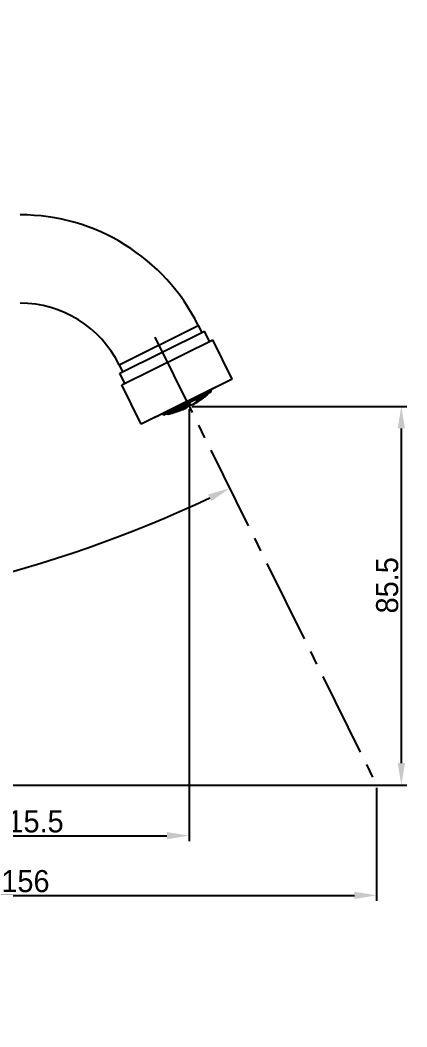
# Model space of a CAD drawing. Extents: x 9520 to 10292, y -16148 to -15602.
# Drawn here: x 9714.2 to 9801.7, y -16021.1 to -15793.2 of the extents above; entities that cross this region are included whole.
import ezdxf

# ---------------------------------------------------------------- set-up
doc = ezdxf.new("R2010")
doc.units = 0
doc.header["$MEASUREMENT"] = 0
doc.linetypes.add('CENTER2', pattern=[28.575, 19.05, -3.175, 3.175, -3.175])
doc.layers.get('0').update_dxf_attribs({"linetype": 'CONTINUOUS'})
doc.layers.get('DEFPOINTS').update_dxf_attribs({"linetype": 'CONTINUOUS'})
doc.layers.add('CENTER', color=1, linetype='CENTER2')
doc.layers.add('DIM', color=2, linetype='CONTINUOUS')
doc.styles.get("Standard").update_dxf_attribs({"font": 'Gulim.ttf'})
doc.dimstyles.new('ISO-25', dxfattribs={"dimtxt": 2.5, "dimasz": 2.5, "dimexe": 1.25, "dimexo": 0.625, "dimtad": 1, "dimdec": 1, "dimtxsty": 'Standard', "dimcen": 2.5, "dimadec": 0, "dimazin": 0, "dimtfac": 1, "dimtdec": 1, "dimtmove": 0, "dimatfit": 3, "dimfxl": 1, "dimarcsym": 0})

# ---------------------------------------------------------------- blocks, each defined once
blk = doc.blocks.new('*D21')
at = {"layer": 'DEFPOINTS', "color": 0, "transparency": 16777216}
for p in [(9636.85, -15966.34), (9794.83, -15966.34), (9794.83, -15991.3)]:
    blk.add_point(p, dxfattribs=at)
at = {"layer": 'DIM', "color": 3, "lineweight": -2, "transparency": 16777216}
for p, q in [((9636.85, -15966.96), (9636.85, -15992.55)), ((9794.83, -15966.96), (9794.83, -15992.55)), ((9641.85, -15991.3), (9789.83, -15991.3))]:
    blk.add_line(p, q, dxfattribs=at)
at = {"layer": 'DIM', "color": 3, "transparency": 16777216}
for points in [[(9641.85, -15990.47), (9641.85, -15992.14), (9636.85, -15991.3)], [(9789.83, -15990.47), (9789.83, -15992.14), (9794.83, -15991.3)]]:
    blk.add_solid(points, dxfattribs=at)
at = {"layer": 'DIM', "color": 3, "transparency": 16777216, "insert": (9715.37, -15988.11), "char_height": 5, "attachment_point": 5}
blk.add_mtext('156', dxfattribs=at)
blk = doc.blocks.new('*D22')
at = {"layer": 'DEFPOINTS', "color": 0, "transparency": 16777216}
for p in [(9752.4, -15880.64), (9800.46, -15880.64), (9663.85, -15966.35)]:
    blk.add_point(p, dxfattribs=at)
at = {"layer": 'DIM', "color": 3, "lineweight": -2, "transparency": 16777216}
for p, q in [((9753.03, -15880.64), (9801.71, -15880.64)), ((9800.46, -15961.35), (9800.46, -15885.64)), ((9664.47, -15966.35), (9801.71, -15966.35))]:
    blk.add_line(p, q, dxfattribs=at)
at = {"layer": 'DIM', "color": 3, "transparency": 16777216}
for points in [[(9799.63, -15885.64), (9801.3, -15885.64), (9800.46, -15880.64)], [(9799.63, -15961.35), (9801.3, -15961.35), (9800.46, -15966.35)]]:
    blk.add_solid(points, dxfattribs=at)
at = {"layer": 'DIM', "color": 3, "transparency": 16777216, "insert": (9797.28, -15921.13), "char_height": 5, "attachment_point": 5, "rotation": 90}
blk.add_mtext('85.5', dxfattribs=at)
blk = doc.blocks.new('*D23')
at = {"layer": 'DEFPOINTS', "color": 0, "transparency": 16777216}
for p in [(9636.85, -15793.22), (9744.65, -15864.97), (9679.76, -15925.05), (9794.83, -15966.34), (9636.85, -16021.06)]:
    blk.add_point(p, dxfattribs=at)
at = {"layer": 'DIM', "color": 3, "lineweight": -2, "transparency": 16777216}
blk.add_arc((9636.85, -15647.24), 281.11, 271.0191, 295.3208, dxfattribs=at)
at = {"layer": 'DIM', "color": 3, "transparency": 16777216}
for points in [[(9756.71, -15900.59), (9757.44, -15902.09), (9761.58, -15899.16)], [(9641.85, -15929.14), (9641.84, -15927.47), (9636.85, -15928.35)]]:
    blk.add_solid(points, dxfattribs=at)
at = {"layer": 'DIM', "color": 3, "transparency": 16777216, "insert": (9703.03, -15917.17), "char_height": 5, "attachment_point": 5, "rotation": 13.7753}
blk.add_mtext('26°', dxfattribs=at)
blk = doc.blocks.new('*D31')
at = {"layer": 'DEFPOINTS', "color": 0, "transparency": 16777216}
for p in [(9752.41, -15880.65), (9636.85, -15966.34), (9752.41, -15977.79)]:
    blk.add_point(p, dxfattribs=at)
at = {"layer": 'DIM', "color": 3, "lineweight": -2, "transparency": 16777216}
for p, q in [((9752.41, -15881.28), (9752.41, -15979.04)), ((9636.85, -15966.96), (9636.85, -15979.04)), ((9641.85, -15977.79), (9747.41, -15977.79))]:
    blk.add_line(p, q, dxfattribs=at)
at = {"layer": 'DIM', "color": 3, "transparency": 16777216}
for points in [[(9641.85, -15976.96), (9641.85, -15978.62), (9636.85, -15977.79)], [(9747.41, -15976.96), (9747.41, -15978.62), (9752.41, -15977.79)]]:
    blk.add_solid(points, dxfattribs=at)
at = {"layer": 'DIM', "color": 3, "transparency": 16777216, "insert": (9715.84, -15974.59), "char_height": 5, "attachment_point": 5}
blk.add_mtext('115.5', dxfattribs=at)

msp = doc.modelspace()

# ---------------------------------------------------------------- linework, layer by layer
at = {"color": 7, "linetype": 'Continuous'}
for p, q in [((9736.57, -15871.2), (9754.49, -15862.32)), ((9736.73, -15873.1), (9755.91, -15863.6)), ((9754.49, -15862.32), (9755.28, -15863.91)), ((9757.06, -15865.93), (9755.91, -15863.6)), ((9737.17, -15875.78), (9757.78, -15865.58)), ((9762.17, -15874.45), (9757.78, -15865.58)), ((9736.57, -15871.2), (9737.36, -15872.79)), ((9737.88, -15875.43), (9736.73, -15873.1)), ((9762.17, -15874.45), (9741.56, -15884.65)), ((9741.56, -15884.65), (9737.17, -15875.78)), ((9746.73, -15882.57), (9757.35, -15877.31)), ((9757.33, -15877.33), (9746.76, -15882.57)), ((9755.51, -15877.8), (9752.97, -15879.06)), ((9755.49, -15877.76), (9755.51, -15877.8)), ((9756.36, -15877.9), (9756.32, -15877.83)), ((9756.53, -15877.84), (9756.49, -15877.75)), ((9756.68, -15877.83), (9756.64, -15877.74)), ((9756.66, -15877.87), (9756.69, -15877.83)), ((9756.79, -15877.69), (9756.74, -15877.75)), ((9756.8, -15877.66), (9756.79, -15877.69)), ((9756.8, -15877.66), (9756.8, -15877.66)), ((9757.19, -15876.91), (9757.22, -15876.96)), ((9758.98, -15876.09), (9757.22, -15876.96)), ((9757.35, -15877.31), (9757.52, -15876.81)), ((9757.86, -15876.58), (9757.88, -15876.63)), ((9758.96, -15876.04), (9758.98, -15876.09)), ((9759.15, -15876.01), (9758.98, -15876.09)), ((9759.12, -15875.96), (9759.15, -15876.01)), ((9751.81, -15880.25), (9751.73, -15880.1)), ((9752.27, -15880.11), (9752.16, -15879.89)), ((9752.33, -15880.06), (9752.51, -15879.97)), ((9752.49, -15880.14), (9752.43, -15880.03)), ((9752.65, -15880.07), (9752.56, -15879.9)), ((9752.64, -15879.69), (9752.63, -15879.66)), ((9752.81, -15879.63), (9752.78, -15879.58)), ((9752.95, -15879.02), (9752.97, -15879.06)), ((9753.08, -15878.95), (9753.1, -15878.99)), ((9753.97, -15879.8), (9753.97, -15879.81)), ((9753.97, -15879.8), (9753.97, -15879.81)), ((9754.26, -15879.28), (9754.09, -15878.94)), ((9754.21, -15879.64), (9754.25, -15879.62)), ((9754.26, -15879.63), (9754.22, -15879.66)), ((9754.23, -15879.65), (9754.23, -15879.63)), ((9754.41, -15879.19), (9754.24, -15878.86)), ((9754.41, -15878.93), (9754.35, -15878.81)), ((9754.42, -15878.83), (9754.4, -15878.79)), ((9754.51, -15879.45), (9754.47, -15879.48)), ((9754.56, -15879.44), (9754.48, -15879.49)), ((9754.56, -15879.44), (9754.48, -15879.49)), ((9754.6, -15879.18), (9754.49, -15879.16)), ((9754.51, -15879.45), (9754.49, -15879.4)), ((9754.56, -15879.06), (9754.52, -15879.1)), ((9754.56, -15879.06), (9754.52, -15879.1)), ((9754.56, -15878.74), (9754.55, -15878.71)), ((9754.6, -15879.18), (9754.56, -15879.1)), ((9754.56, -15879.44), (9754.63, -15879.39)), ((9754.56, -15879.44), (9754.6, -15879.42)), ((9754.8, -15878.85), (9754.65, -15878.73)), ((9754.65, -15878.92), (9754.8, -15878.85)), ((9754.67, -15879.36), (9754.67, -15879.35)), ((9754.7, -15878.98), (9754.73, -15878.96)), ((9754.82, -15878.85), (9754.71, -15878.63)), ((9754.74, -15879.3), (9754.76, -15879.29)), ((9754.74, -15879.3), (9754.76, -15879.29)), ((9754.9, -15879.21), (9754.85, -15879.25)), ((9754.87, -15879.24), (9754.85, -15879.25)), ((9754.92, -15879.2), (9754.87, -15879.24)), ((9754.88, -15879.2), (9754.91, -15879.18)), ((9754.88, -15879.2), (9754.91, -15879.18)), ((9754.95, -15879.15), (9754.93, -15879.11)), ((9754.95, -15878.77), (9755.16, -15878.67)), ((9755.01, -15878.93), (9754.95, -15878.8)), ((9755.08, -15879.1), (9755.07, -15879.08)), ((9755.2, -15878.89), (9755.09, -15878.89)), ((9755.21, -15878.56), (9755.14, -15878.42)), ((9755.16, -15878.67), (9755.35, -15878.57)), ((9755.16, -15878.67), (9755.2, -15878.65)), ((9755.2, -15878.89), (9755.17, -15878.83)), ((9755.2, -15878.65), (9755.31, -15878.67)), ((9755.23, -15878.99), (9755.21, -15879)), ((9755.23, -15878.99), (9755.21, -15879)), ((9755.28, -15878.61), (9755.35, -15878.57)), ((9755.35, -15878.88), (9755.3, -15878.91)), ((9755.35, -15878.88), (9755.3, -15878.91)), ((9755.35, -15878.88), (9755.32, -15878.82)), ((9755.42, -15878.58), (9755.35, -15878.43)), ((9755.39, -15878.88), (9755.47, -15878.82)), ((9755.39, -15878.88), (9755.47, -15878.82)), ((9755.51, -15878.79), (9755.5, -15878.77)), ((9755.6, -15878.62), (9755.55, -15878.52)), ((9755.6, -15878.62), (9755.55, -15878.65)), ((9755.6, -15878.62), (9755.55, -15878.65)), ((9755.58, -15878.71), (9755.59, -15878.7)), ((9755.58, -15878.71), (9755.59, -15878.7)), ((9755.67, -15878.42), (9755.97, -15878.27)), ((9755.72, -15878.64), (9755.68, -15878.67)), ((9755.7, -15878.66), (9755.68, -15878.67)), ((9755.7, -15878.61), (9755.73, -15878.59)), ((9755.7, -15878.61), (9755.73, -15878.59)), ((9755.75, -15878.62), (9755.7, -15878.66)), ((9755.81, -15878.28), (9755.73, -15878.12)), ((9755.77, -15878.55), (9755.75, -15878.51)), ((9755.79, -15878.36), (9755.9, -15878.36)), ((9755.83, -15878.34), (9755.97, -15878.27)), ((9755.9, -15878.51), (9755.86, -15878.54)), ((9755.9, -15878.51), (9755.86, -15878.54)), ((9755.97, -15878.27), (9755.89, -15878.24)), ((9755.9, -15878.51), (9755.89, -15878.48)), ((9756.01, -15878.27), (9755.94, -15878.13)), ((9756.08, -15878.22), (9756.17, -15878.17)), ((9756.16, -15878.27), (9756.12, -15878.3)), ((9756.16, -15878.27), (9756.12, -15878.3)), ((9756.16, -15878.27), (9756.13, -15878.2)), ((9756.13, -15878.34), (9756.14, -15878.33)), ((9756.13, -15878.34), (9756.14, -15878.33)), ((9756.28, -15878.21), (9756.21, -15878.27)), ((9756.24, -15878.25), (9756.21, -15878.27)), ((9756.28, -15878.21), (9756.24, -15878.25)), ((9756.25, -15878.24), (9756.28, -15878.21)), ((9756.25, -15878.24), (9756.28, -15878.21)), ((9756.32, -15878.18), (9756.31, -15878.15)), ((9756.4, -15878.06), (9756.44, -15878.04)), ((9756.44, -15878.09), (9756.46, -15878.07)), ((9756.46, -15878.07), (9756.45, -15878.08)), ((9756.59, -15877.96), (9756.58, -15877.97)), ((9756.58, -15877.97), (9756.59, -15877.97)), ((9756.66, -15877.87), (9756.65, -15877.89)), ((9756.66, -15877.88), (9756.65, -15877.89)), ((9756.66, -15877.87), (9756.66, -15877.88)), ((9746.17, -15882.37), (9746.19, -15882.41)), ((9746.73, -15882.57), (9746.18, -15882.39)), ((9747.34, -15882.35), (9747.37, -15882.35)), ((9747.4, -15882.35), (9747.36, -15882.28)), ((9747.54, -15882.36), (9747.5, -15882.36)), ((9747.59, -15882.36), (9747.54, -15882.36)), ((9747.59, -15881.67), (9747.61, -15881.71)), ((9750.14, -15880.46), (9747.61, -15881.71)), ((9747.66, -15882.37), (9747.67, -15882.36)), ((9747.67, -15882.36), (9747.66, -15882.36)), ((9747.67, -15882.36), (9747.66, -15882.36)), ((9747.75, -15882.3), (9747.67, -15882.14)), ((9747.71, -15882.35), (9747.78, -15882.33)), ((9747.74, -15882.33), (9747.8, -15882.29)), ((9747.78, -15882.33), (9747.85, -15882.32)), ((9747.84, -15882.28), (9747.8, -15882.29)), ((9747.84, -15882.28), (9747.8, -15882.29)), ((9747.9, -15882.3), (9747.81, -15882.33)), ((9747.88, -15882.31), (9747.81, -15882.33)), ((9747.95, -15882.29), (9747.85, -15882.29)), ((9747.9, -15882.3), (9747.88, -15882.31)), ((9747.95, -15882.29), (9747.94, -15882.26)), ((9748.05, -15882.14), (9747.97, -15881.97)), ((9748.03, -15882.18), (9748.16, -15882.12)), ((9748.03, -15882.18), (9748.13, -15882.19)), ((9748.16, -15882.12), (9748.15, -15882.12)), ((9748.26, -15882.16), (9748.15, -15882.14)), ((9748.23, -15882.22), (9748.19, -15882.23)), ((9748.23, -15882.22), (9748.19, -15882.23)), ((9748.23, -15882.22), (9748.19, -15882.23)), ((9748.26, -15882.16), (9748.24, -15882.11)), ((9748.3, -15881.87), (9748.27, -15881.82)), ((9748.42, -15882.17), (9748.37, -15882.18)), ((9748.42, -15882.17), (9748.37, -15882.18)), ((9748.38, -15882.01), (9748.48, -15881.96)), ((9748.4, -15882.18), (9748.38, -15882.18)), ((9748.42, -15882.02), (9748.39, -15882.03)), ((9748.39, -15882.05), (9748.43, -15882.04)), ((9748.42, -15882.17), (9748.41, -15882.13)), ((9748.56, -15881.98), (9748.51, -15881.88)), ((9748.61, -15882.12), (9748.58, -15882.13)), ((9748.61, -15882.12), (9748.6, -15882.12)), ((9748.74, -15882.03), (9748.69, -15882.05)), ((9748.74, -15882.03), (9748.69, -15882.05)), ((9748.69, -15882.06), (9748.8, -15882.05)), ((9748.74, -15882.03), (9748.7, -15881.96)), ((9748.7, -15882.09), (9748.7, -15882.09)), ((9748.7, -15882.09), (9748.7, -15882.09)), ((9748.81, -15881.73), (9748.74, -15881.59)), ((9748.8, -15882.06), (9748.84, -15882.04)), ((9748.89, -15882.04), (9748.8, -15882.06)), ((9748.85, -15882.05), (9748.8, -15882.06)), ((9748.93, -15882.01), (9748.83, -15882.02)), ((9748.84, -15881.78), (9748.94, -15881.73)), ((9748.89, -15882.04), (9748.85, -15882.05)), ((9748.93, -15882.01), (9748.92, -15881.98)), ((9749.03, -15881.86), (9748.97, -15881.75)), ((9749.03, -15881.86), (9748.98, -15881.87)), ((9749.03, -15881.86), (9748.98, -15881.87)), ((9748.99, -15881.89), (9749.1, -15881.9)), ((9749.07, -15881.98), (9749.07, -15881.98)), ((9749.23, -15881.86), (9749.12, -15881.84)), ((9749.2, -15881.93), (9749.16, -15881.94)), ((9749.2, -15881.93), (9749.16, -15881.94)), ((9749.3, -15881.64), (9749.17, -15881.38)), ((9749.23, -15881.86), (9749.21, -15881.81)), ((9749.3, -15881.64), (9749.26, -15881.65)), ((9749.26, -15881.67), (9749.38, -15881.71)), ((9749.39, -15881.87), (9749.35, -15881.89)), ((9749.39, -15881.87), (9749.35, -15881.89)), ((9749.39, -15881.87), (9749.37, -15881.83)), ((9749.51, -15881.66), (9749.39, -15881.63)), ((9749.44, -15881.87), (9749.4, -15881.88)), ((9749.44, -15881.87), (9749.44, -15881.87)), ((9749.44, -15881.87), (9749.44, -15881.87)), ((9749.52, -15881.32), (9749.47, -15881.22)), ((9749.51, -15881.66), (9749.48, -15881.59)), ((9749.55, -15881.43), (9749.66, -15881.38)), ((9749.57, -15881.82), (9749.57, -15881.81)), ((9749.7, -15881.72), (9749.65, -15881.73)), ((9749.7, -15881.72), (9749.65, -15881.73)), ((9749.65, -15881.74), (9749.76, -15881.74)), ((9749.7, -15881.72), (9749.66, -15881.64)), ((9749.66, -15881.78), (9749.67, -15881.78)), ((9749.66, -15881.78), (9749.67, -15881.78)), ((9749.77, -15881.42), (9749.71, -15881.3)), ((9749.85, -15881.73), (9749.75, -15881.76)), ((9749.76, -15881.74), (9749.8, -15881.73)), ((9749.89, -15881.69), (9749.78, -15881.7)), ((9749.85, -15881.73), (9749.81, -15881.74)), ((9749.89, -15881.69), (9749.87, -15881.66)), ((9749.9, -15880.52), (9749.92, -15880.57)), ((9749.98, -15881.52), (9749.92, -15881.4)), ((9749.98, -15881.52), (9749.93, -15881.53)), ((9749.98, -15881.52), (9749.93, -15881.53)), ((9749.97, -15881.06), (9749.94, -15880.99)), ((9749.94, -15881.55), (9750.05, -15881.57)), ((9749.96, -15881.62), (9749.97, -15881.62)), ((9749.96, -15881.62), (9749.97, -15881.62)), ((9750.03, -15881.67), (9750.02, -15881.65)), ((9750.14, -15881.63), (9750.03, -15881.67)), ((9750.18, -15881.52), (9750.07, -15881.5)), ((9750.12, -15880.42), (9750.14, -15880.46)), ((9750.16, -15881.6), (9750.12, -15881.61)), ((9750.16, -15881.6), (9750.12, -15881.61)), ((9750.17, -15881.62), (9750.14, -15881.63)), ((9750.18, -15881.52), (9750.15, -15881.46)), ((9750.24, -15881.28), (9750.16, -15881.12)), ((9750.16, -15881.6), (9750.19, -15881.59)), ((9750.18, -15881.12), (9750.35, -15881.04)), ((9750.24, -15881.28), (9750.2, -15881.29)), ((9750.24, -15881.28), (9750.2, -15881.29)), ((9750.2, -15881.32), (9750.32, -15881.35)), ((9750.34, -15881.53), (9750.3, -15881.55)), ((9750.34, -15881.53), (9750.3, -15881.55)), ((9750.35, -15881.55), (9750.3, -15881.57)), ((9750.34, -15881.53), (9750.32, -15881.48)), ((9750.45, -15881.3), (9750.33, -15881.27)), ((9750.48, -15881), (9750.37, -15880.78)), ((9750.39, -15881.53), (9750.49, -15881.49)), ((9750.45, -15881.3), (9750.41, -15881.22)), ((9750.52, -15881.48), (9750.51, -15881.47)), ((9750.56, -15880.94), (9750.55, -15880.95)), ((9750.63, -15881.36), (9750.59, -15881.27)), ((9750.63, -15881.36), (9750.59, -15881.37)), ((9750.63, -15881.36), (9750.59, -15881.37)), ((9750.59, -15881.39), (9750.7, -15881.38)), ((9750.6, -15881.43), (9750.61, -15881.43)), ((9750.6, -15881.43), (9750.61, -15881.43)), ((9750.66, -15881.43), (9750.62, -15881.45)), ((9750.65, -15880.89), (9750.86, -15880.79)), ((9750.7, -15881.04), (9750.65, -15880.94)), ((9750.71, -15881.41), (9750.66, -15881.43)), ((9750.7, -15881.39), (9750.78, -15881.35)), ((9750.7, -15881.39), (9750.78, -15881.35)), ((9750.82, -15881.33), (9750.72, -15881.33)), ((9750.81, -15881.37), (9750.76, -15881.39)), ((9750.81, -15881.37), (9750.79, -15881.38)), ((9750.82, -15881.33), (9750.8, -15881.29)), ((9750.8, -15881.35), (9750.81, -15881.37)), ((9750.92, -15880.71), (9750.84, -15880.55)), ((9750.91, -15881.14), (9750.84, -15881.02)), ((9750.86, -15880.79), (9751.06, -15880.69)), ((9750.91, -15881.14), (9750.86, -15881.16)), ((9750.91, -15881.14), (9750.86, -15881.16)), ((9750.87, -15881.17), (9750.98, -15881.19)), ((9750.9, -15881.25), (9750.9, -15881.24)), ((9750.9, -15881.25), (9750.9, -15881.24)), ((9751.1, -15881.13), (9750.99, -15881.12)), ((9751.11, -15881.22), (9751.07, -15881.23)), ((9751.16, -15880.88), (9751.08, -15880.72)), ((9751.1, -15881.13), (9751.08, -15881.07)), ((9751.08, -15881.16), (9751.11, -15881.22)), ((9751.16, -15880.88), (9751.11, -15880.89)), ((9751.16, -15880.88), (9751.11, -15880.89)), ((9751.12, -15880.92), (9751.24, -15880.95)), ((9751.38, -15880.57), (9751.27, -15880.34)), ((9751.38, -15880.57), (9751.34, -15880.59)), ((9751.35, -15880.92), (9751.39, -15881.02)), ((9751.39, -15881.02), (9751.35, -15881.04)), ((9751.6, -15880.61), (9751.55, -15880.5)), ((9751.6, -15880.42), (9751.85, -15880.3)), ((9751.85, -15880.3), (9752.09, -15880.18)), ((9752.05, -15880.43), (9751.97, -15880.27)), ((9752.37, -15880.21), (9752.36, -15880.22)), ((9752.37, -15880.21), (9752.36, -15880.22)), ((9744.61, -15883.14), (9744.63, -15883.19)), ((9745.48, -15882.76), (9744.63, -15883.19)), ((9745.46, -15882.72), (9745.48, -15882.76)), ((9746.19, -15882.41), (9745.48, -15882.76)), ((9746.22, -15882.4), (9746.19, -15882.41))]:
    msp.add_line(p, q, dxfattribs=at)
for centre, radius, start, end in [((9714.17, -15882.29), 45, 26.3399, 90), ((9714.17, -15882.29), 25, 26.3399, 90), ((9749.59, -15874.5), 7.57, 333.3579, 333.981), ((9749.55, -15874.49), 7.61, 333.9807, 334.2598), ((9749.67, -15874.46), 7.56, 333.3944, 334.0382), ((9749.3, -15872.38), 9.09, 322.5115, 324.6587), ((9749.35, -15872.36), 9.04, 322.6513, 324.0925), ((9749.03, -15872.51), 9.32, 324.2366, 325.2176), ((9750.87, -15874.19), 6.86, 327.927, 328.7498), ((9748.15, -15872.08), 10.3, 326.0556, 326.5675), ((9750.83, -15874.16), 6.91, 328.7493, 329.17), ((9750.91, -15874.11), 6.87, 328.0272, 329.76), ((9750.77, -15874.13), 6.97, 329.1712, 330.3365), ((9748.81, -15872.56), 9.48, 327.3952, 328.1164), ((9757.32, -15877.3), 0.0367, 296.3399, 341.3399), ((9744.95, -15862.07), 19.47, 291.7883, 292.0698), ((9744.32, -15869.78), 13.03, 307.5961, 307.9212), ((9747.24, -15876.2), 6.39, 322.7778, 324.3824), ((9744.4, -15869.74), 13.06, 307.5696, 308.404), ((9753.28, -15877.95), 2.33, 246.771, 250.1939), ((9747.16, -15876.14), 6.49, 324.3824, 325.9271), ((9758.35, -15874.13), 8.11, 223.7187, 224.1632), ((9744.81, -15862.16), 19.55, 293.1245, 293.6247), ((9747.27, -15876.13), 6.5, 323.746, 325.7364), ((9758.43, -15874.08), 8.06, 223.8543, 224.0949), ((9750.12, -15872.17), 7.94, 288.579, 289.8191), ((9750.08, -15872.2), 8.01, 288.6624, 289.8818), ((9746.87, -15879.32), 5.94, 356.057, 357.0195), ((9742.51, -15860.63), 22.34, 298.8596, 300.8752), ((9752.67, -15877.65), 2.52, 301.0865, 307.6136), ((9743.76, -15862.71), 19.91, 300.8718, 301.6955), ((9752.55, -15877.49), 2.72, 308.7886, 315.1421), ((9744.01, -15862.58), 19.88, 301.0064, 301.7516), ((9744.06, -15862.56), 19.86, 300.8635, 301.6089), ((9744.81, -15862.16), 19.55, 298.9012, 299.4013), ((9747.51, -15868.65), 12.88, 301.5762, 301.9795), ((9747.5, -15868.64), 12.9, 301.9796, 302.7254), ((9748.48, -15878.53), 5.94, 356.057, 357.0195), ((9750.07, -15872.2), 8.01, 302.798, 304.0174), ((9745.76, -15869.05), 13.33, 310.447, 310.8039), ((9750.11, -15872.17), 7.94, 302.8607, 304.1009), ((9745.74, -15869.03), 13.36, 310.8039, 311.0943), ((9744.31, -15862.42), 19.79, 300.88, 301.7739), ((9754.17, -15878.77), 0.776, 292.5711, 294.7808), ((9745.82, -15868.97), 13.38, 310.3927, 310.6831), ((9754.18, -15878.77), 0.773, 294.7818, 296.0696), ((9747.16, -15868.73), 13, 304.4292, 304.8159), ((9754.18, -15878.77), 0.774, 296.0715, 299.5709), ((9745.81, -15868.98), 13.38, 310.7162, 311.636), ((9747.8, -15875.38), 7.56, 333.5699, 333.972), ((9757.01, -15875.93), 3.81, 229.8896, 231.7552), ((9745.7, -15868.98), 13.42, 311.2998, 312.1467), ((9747.15, -15868.71), 13.03, 304.8161, 305.7427), ((9747.24, -15868.68), 13, 304.4137, 305.2342), ((9754.29, -15878.69), 0.775, 292.5113, 299.5078), ((9744.66, -15862.23), 19.65, 300.4152, 301.8179), ((9747.87, -15875.34), 7.58, 333.4549, 334.1996), ((9755.08, -15877.32), 1.66, 255.2026, 257.152), ((9743.9, -15862.62), 19.91, 302.7696, 303.1), ((9745.77, -15868.93), 13.44, 311.7718, 312.1239), ((9754.58, -15878.44), 0.827, 280.5813, 287.2884), ((9747.13, -15868.68), 13.06, 305.7425, 306.1371), ((9747.22, -15868.65), 13.03, 305.3421, 305.7372), ((9743.89, -15862.62), 19.92, 303.1, 303.363), ((9744.91, -15862.09), 19.5, 300.4458, 301.859), ((9755.18, -15877.27), 1.62, 256.4231, 257.0961), ((9744.95, -15862.07), 19.47, 300.4552, 300.9088), ((9747.21, -15868.64), 13.05, 305.7372, 305.9574), ((9746.84, -15868.69), 13.19, 307.4072, 309.1099), ((9754.7, -15878.36), 0.827, 280.5116, 287.2213), ((9744.15, -15862.48), 19.86, 302.7837, 303.7992), ((9743.89, -15862.61), 19.93, 303.6168, 304.1555), ((9749.95, -15872.24), 8.22, 307.4442, 308.9854), ((9744.2, -15862.46), 19.85, 302.7912, 303.6567), ((9746.36, -15868.76), 13.35, 310.4114, 310.7751), ((9746.33, -15868.72), 13.4, 310.7755, 311.796), ((9747.75, -15868.41), 12.96, 304.4349, 304.9472), ((9746.42, -15868.7), 13.39, 310.3943, 311.7319), ((9749.95, -15872.23), 8.23, 308.9852, 309.3042), ((9749.94, -15872.23), 8.24, 309.3042, 309.756), ((9744.45, -15862.32), 19.76, 302.8174, 304.2144), ((9747.74, -15868.39), 12.98, 304.9472, 305.1702), ((9744.49, -15862.29), 19.74, 302.827, 304.0711), ((9744.19, -15862.45), 19.86, 303.6567, 304.0311), ((9744.15, -15862.47), 19.87, 303.7991, 304.1733), ((9748.43, -15875.13), 7.6, 333.1375, 333.611), ((9747.73, -15868.38), 13, 305.2555, 305.7375), ((9748.35, -15875.09), 7.7, 333.6133, 335.1192), ((9746.29, -15868.69), 13.45, 311.7956, 312.1087), ((9748.45, -15875.06), 7.68, 333.0786, 335.195), ((9756.5, -15876.75), 2.15, 236.0355, 237.9046), ((9755.01, -15878.2), 0.77, 292.5082, 299.5427), ((9747.71, -15868.36), 13.02, 305.7375, 306.1477), ((9746.38, -15868.65), 13.45, 311.7312, 312.0908), ((9755.52, -15877.34), 1.25, 262.2206, 265.4194), ((9747.37, -15868.45), 13.13, 307.4252, 307.8084), ((9744.74, -15862.15), 19.62, 302.8659, 304.2733), ((9744.79, -15862.13), 19.59, 302.8777, 303.755), ((9747.34, -15868.42), 13.17, 307.8087, 308.7501), ((9747.44, -15868.4), 13.14, 307.4122, 308.2615), ((9755.13, -15878.12), 0.77, 292.4437, 299.4853), ((9744.03, -15862.51), 19.92, 305.1912, 305.5371), ((9755.41, -15877.85), 0.822, 280.431, 287.1806), ((9747.32, -15868.39), 13.21, 308.7498, 309.1309), ((9747.42, -15868.37), 13.18, 308.356, 308.7378), ((9746.95, -15868.46), 13.34, 310.405, 310.776), ((9744.02, -15862.51), 19.93, 305.5371, 305.7957), ((9746.92, -15868.42), 13.39, 310.7764, 311.7625), ((9747.4, -15868.35), 13.2, 308.7377, 308.9691), ((9749.76, -15872.28), 8.52, 313.9567, 314.594), ((9747.02, -15868.4), 13.36, 310.3915, 311.3809), ((9755.53, -15877.77), 0.822, 280.3561, 287.1101), ((9744.28, -15862.37), 19.86, 305.2202, 306.2563), ((9749.76, -15872.28), 8.52, 314.594, 314.7735), ((9744.02, -15862.5), 19.94, 306.0503, 306.4357), ((9749.76, -15872.28), 8.53, 314.7736, 315.2333), ((9744.32, -15862.35), 19.84, 305.2307, 306.1143), ((9749.03, -15874.84), 7.6, 333.0681, 333.6153), ((9748.94, -15874.79), 7.71, 333.6177, 335.2101), ((9746.88, -15868.39), 13.44, 311.7621, 312.1037), ((9746.99, -15868.36), 13.41, 311.3805, 311.7228), ((9749.05, -15874.76), 7.67, 333.0582, 335.1444), ((9747.95, -15868.13), 13.08, 307.4512, 307.8416), ((9746.97, -15868.34), 13.44, 311.7228, 312.0903), ((9744.58, -15862.21), 19.73, 305.2766, 305.9777), ((9755.92, -15877.33), 0.948, 273.0751, 275.4627), ((9747.92, -15868.09), 13.12, 307.8419, 308.7623), ((9755.51, -15877.79), 0.809, 307.1002, 308.1828), ((9744.62, -15862.19), 19.7, 305.29, 305.5556), ((9755.5, -15877.78), 0.824, 308.1872, 310.5159), ((9744.32, -15862.34), 19.85, 306.1142, 306.4773), ((9744.27, -15862.36), 19.87, 306.2562, 306.619), ((9748.01, -15868.06), 13.09, 307.7986, 308.3003), ((9749.57, -15872.33), 8.77, 317.895, 318.483), ((9755.83, -15877.6), 0.764, 292.4328, 299.5263), ((9749.57, -15872.33), 8.78, 318.483, 318.8006), ((9747.9, -15868.06), 13.16, 308.7621, 309.1636), ((9747.99, -15868.04), 13.12, 308.3641, 308.7665), ((9747.54, -15868.15), 13.3, 310.4279, 310.7204), ((9743.84, -15862.55), 20.01, 308.0191, 308.1897), ((9749.51, -15872.34), 8.85, 318.7951, 320.4856), ((9749.56, -15872.32), 8.79, 318.8007, 319.7157), ((9747.52, -15868.13), 13.32, 310.7205, 311.1057), ((9747.98, -15868.02), 13.14, 308.7665, 308.9828), ((9747.6, -15868.08), 13.32, 310.4186, 311.5798), ((9755.94, -15877.51), 0.763, 292.3664, 299.4694), ((9749.55, -15872.31), 8.8, 319.7156, 320.177), ((9747.49, -15868.1), 13.36, 311.1059, 311.783), ((9744.1, -15862.41), 19.95, 307.626, 308.1951), ((9743.84, -15862.54), 20.02, 308.445, 308.7492), ((9749.54, -15872.31), 8.81, 320.177, 320.6399), ((9744.15, -15862.39), 19.93, 307.6366, 308.1127), ((9750.16, -15874.48), 7.19, 330.1222, 330.4125), ((9750.13, -15874.46), 7.23, 330.4126, 330.8762), ((9750.26, -15874.44), 7.16, 329.7554, 330.3418), ((9744.09, -15862.4), 19.96, 308.2872, 308.7753), ((9744.14, -15862.38), 19.94, 308.1466, 308.5954), ((9750.21, -15874.41), 7.21, 330.3418, 330.9327), ((9748.98, -15872.54), 9.35, 324.5142, 325.1163), ((9751.4, -15874.15), 6.45, 323.7502, 324.6154), ((9756.37, -15877.62), 0.389, 316.6767, 319.7224), ((9748.12, -15872.9), 9.48, 264.5634, 265.2847), ((9748.17, -15872.87), 9.51, 264.3377, 265.0218), ((9748.43, -15872.75), 9.59, 263.4949, 265.6431), ((9748.17, -15872.89), 9.5, 265.0219, 265.3676), ((9748.15, -15872.08), 10.3, 265.6945, 266.4116), ((9748.48, -15872.72), 9.61, 263.4237, 265.387), ((9747.74, -15875.88), 6.48, 267.0111, 267.922), ((9747.74, -15875.92), 6.44, 267.9227, 268.2418), ((9747.83, -15875.85), 6.51, 267.1253, 267.8741), ((9747.73, -15875.96), 6.39, 268.2409, 269.3423), ((9747.83, -15875.9), 6.47, 267.8743, 268.5282), ((9748.74, -15872.59), 9.6, 263.4234, 265.6754), ((9744.51, -15869.7), 13.05, 283.9845, 284.2212), ((9744.43, -15869.76), 13.01, 284.4542, 284.7707), ((9748.78, -15872.57), 9.6, 263.4951, 265.4245), ((9748.47, -15872.75), 9.58, 265.3879, 265.6682), ((9748.14, -15881.33), 1.07, 246.1017, 248.1781), ((9744.43, -15869.78), 12.99, 284.7707, 285.087), ((9747.72, -15881.37), 0.962, 271.3598, 275.8292), ((9742.96, -15862.96), 19.97, 283.8726, 284.0843), ((9747.4, -15876.3), 6.01, 273.314, 273.8252), ((9744.14, -15869.97), 12.86, 286.7496, 288.0757), ((9744.22, -15869.91), 12.9, 286.3375, 287.2654), ((9744.52, -15869.75), 13, 284.862, 285.0806), ((9743.22, -15862.84), 20.02, 283.528, 284.5), ((9742.96, -15862.98), 19.95, 284.3445, 284.7626), ((9743.26, -15862.82), 20.03, 283.532, 284.2314), ((9748.78, -15872.6), 9.57, 265.4253, 265.6442), ((9749.24, -15880.34), 2.2, 236.1666, 236.7703), ((9747.09, -15876.65), 5.57, 279.9001, 280.9122), ((9744.23, -15869.94), 12.87, 287.2656, 287.6612), ((9749.04, -15872.45), 9.5, 264.3376, 265.3674), ((9744.23, -15869.96), 12.85, 287.6612, 288.0712), ((9743.94, -15870.14), 12.72, 289.3465, 290.5111), ((9743.85, -15870.18), 12.69, 289.8206, 290.9322), ((9749.08, -15872.42), 9.48, 264.5634, 265.2847), ((9743.53, -15862.7), 20.04, 283.5471, 284.9452), ((9743.27, -15862.83), 20.01, 284.3606, 284.7883), ((9743.22, -15862.86), 20, 284.5001, 284.9279), ((9745.04, -15869.5), 13.12, 284.0627, 284.2837), ((9743.57, -15862.67), 20.04, 283.5437, 284.3476), ((9750.68, -15879.07), 3.73, 229.7376, 231.9268), ((9745.05, -15869.52), 13.1, 284.2836, 284.7184), ((9746.79, -15876.9), 5.2, 286.8512, 291.1262), ((9748.78, -15880.45), 1.61, 255.4696, 257.0565), ((9748.22, -15881.36), 0.842, 280.7653, 282.4909), ((9748.22, -15881.38), 0.819, 282.4869, 285.3421), ((9746.89, -15876.89), 5.25, 286.8997, 291.1365), ((9750.88, -15878.99), 3.82, 229.8417, 231.0894), ((9744.75, -15869.7), 12.99, 286.4062, 286.8077), ((9743.95, -15870.17), 12.69, 290.6779, 291.0912), ((9742.51, -15860.63), 22.34, 285.3995, 285.5921), ((9748.93, -15880.36), 1.66, 254.3174, 257.0227), ((9744.76, -15869.73), 12.96, 286.8075, 287.6926), ((9744.86, -15869.73), 12.95, 286.4036, 287.2656), ((9748.36, -15881.33), 0.827, 280.7064, 285.7014), ((9743.83, -15862.54), 20.02, 283.5354, 284.9348), ((9743.57, -15862.68), 20.03, 284.3476, 284.8064), ((9743.87, -15862.52), 20.02, 283.5279, 284.7962), ((9752.33, -15877.71), 5.45, 226.575, 227.8324), ((9743.12, -15862.94), 19.95, 285.9502, 286.2456), ((9752.45, -15877.69), 5.43, 226.1381, 227.915), ((9744.77, -15869.76), 12.93, 287.6928, 288.1285), ((9743.12, -15862.94), 19.95, 286.2456, 286.5299), ((9744.86, -15869.76), 12.91, 287.2904, 287.727), ((9744.48, -15869.94), 12.82, 289.4028, 289.8098), ((9749.18, -15872.44), 9.35, 267.5636, 267.9077), ((9749.22, -15872.41), 9.32, 267.4623, 268.2621), ((9744.48, -15869.96), 12.8, 289.8097, 290.6912), ((9744.57, -15869.91), 12.83, 289.3951, 290.2634), ((9744.13, -15862.39), 19.96, 283.6413, 284.8999), ((9744.87, -15869.78), 12.89, 287.9087, 288.1256), ((9743.39, -15862.82), 19.98, 285.9655, 286.9322), ((9743.13, -15862.95), 19.94, 286.7884, 287.3436), ((9743.43, -15862.79), 19.99, 285.9672, 286.6714), ((9744.18, -15862.36), 19.95, 283.8212, 284.7614), ((9744.49, -15869.98), 12.78, 290.6913, 291.1344), ((9744.57, -15869.93), 12.81, 290.2635, 290.7182), ((9744.19, -15870.13), 12.69, 292.4238, 292.8324), ((9745.39, -15869.51), 13.01, 286.4488, 287.0824), ((9744.58, -15869.94), 12.8, 290.7182, 291.125), ((9744.19, -15870.14), 12.68, 292.8323, 294.1644), ((9744.28, -15870.1), 12.7, 292.4134, 293.7449), ((9749.47, -15872.3), 9.09, 268.0211, 270.1684), ((9743.69, -15862.67), 19.98, 285.9706, 287.3612), ((9743.43, -15862.81), 19.98, 286.7917, 287.2158), ((9743.39, -15862.83), 19.97, 286.9323, 287.3565), ((9745.39, -15869.53), 12.99, 287.0825, 287.3377), ((9743.73, -15862.64), 19.98, 285.9656, 286.7711), ((9745.4, -15869.54), 12.97, 287.3377, 287.7361), ((9749.51, -15872.28), 9.04, 268.5874, 270.0285), ((9743.88, -15870.27), 12.6, 295.4725, 297.2223), ((9745.4, -15869.55), 12.96, 287.7361, 287.9854), ((9749.19, -15881.07), 0.836, 280.8275, 284.7119), ((9743.97, -15870.24), 12.62, 295.4587, 297.206), ((9744.28, -15870.11), 12.69, 293.7451, 294.1523), ((9745.1, -15869.7), 12.91, 289.4375, 289.8386), ((9749.2, -15881.1), 0.808, 284.7233, 287.1534), ((9742.51, -15860.63), 22.34, 288.0801, 288.192), ((9743.99, -15862.51), 19.94, 285.9501, 287.3434), ((9745.1, -15869.72), 12.89, 289.8384, 290.7266), ((9745.19, -15869.67), 12.91, 289.4277, 290.2866), ((9749.33, -15881.05), 0.807, 280.6737, 287.4575), ((9753.87, -15876.9), 6.26, 225.7693, 226.3989), ((9743.74, -15862.65), 19.97, 286.7712, 287.2211), ((9744.04, -15862.49), 19.94, 285.9417, 287.2034), ((9746.77, -15876.9), 5.2, 301.8547, 306.1318), ((9750.43, -15879.28), 2.32, 247.6751, 250.2269), ((9743.29, -15862.9), 19.94, 288.3746, 288.6713), ((9746.87, -15876.89), 5.25, 301.7685, 306.0075), ((9754.06, -15876.79), 6.35, 225.8098, 226.154), ((9750.55, -15879.26), 2.29, 247.2507, 250.2313), ((9745.11, -15869.74), 12.87, 290.7268, 291.1579), ((9745.19, -15869.69), 12.89, 290.315, 290.7456), ((9743.29, -15862.91), 19.93, 288.6713, 288.9149), ((9744.81, -15869.9), 12.79, 292.4432, 292.8468), ((9744.29, -15862.35), 19.86, 285.907, 287.3062), ((9744.34, -15862.33), 19.85, 285.8953, 287.166), ((9744.82, -15869.91), 12.78, 292.8468, 293.74), ((9744.9, -15869.87), 12.8, 292.4318, 293.2997), ((9755.6, -15875.5), 8.03, 223.8144, 224.2003), ((9745.2, -15869.71), 12.87, 290.9303, 291.147), ((9743.55, -15862.78), 19.95, 288.3853, 289.3468), ((9743.29, -15862.92), 19.92, 289.2134, 289.7603), ((9743.59, -15862.76), 19.95, 288.3818, 289.1025), ((9755.78, -15875.41), 8.1, 223.6821, 224.2211), ((9749.62, -15872.29), 8.85, 272.1943, 273.6247), ((9744.82, -15869.91), 12.77, 293.7401, 294.1707), ((9749.66, -15872.27), 8.8, 272.039, 274.5231), ((9744.91, -15869.88), 12.79, 293.3248, 293.755), ((9744.51, -15870.05), 12.71, 295.4696, 297.204), ((9744.91, -15869.88), 12.78, 293.755, 294.1578), ((9744.6, -15870.01), 12.72, 295.4556, 297.1882), ((9743.86, -15862.63), 19.93, 288.378, 289.7637), ((9742.51, -15860.63), 22.34, 289.9808, 290.0464), ((9743.6, -15862.77), 19.94, 289.2059, 289.6282), ((9745.72, -15869.46), 12.94, 290.1016, 290.3222), ((9744.59, -15862.2), 19.73, 286.4385, 287.2489), ((9743.9, -15862.61), 19.92, 288.3721, 289.6224), ((9743.55, -15862.79), 19.94, 289.4396, 289.7698), ((9745.72, -15869.47), 12.93, 290.3222, 290.7496), ((9744.19, -15870.15), 12.67, 298.5197, 298.9165), ((9750.15, -15880.76), 0.81, 280.7423, 287.4978), ((9744.18, -15870.14), 12.68, 298.9167, 300.2608), ((9744.27, -15870.11), 12.69, 298.5023, 299.8475), ((9745.43, -15869.65), 12.86, 292.454, 292.8536), ((9744.64, -15862.17), 19.71, 286.8605, 287.0478), ((9745.72, -15869.48), 12.92, 290.9563, 291.1701), ((9744.16, -15862.47), 19.87, 288.3538, 289.7437), ((9744.64, -15862.18), 19.71, 287.0478, 287.2353), ((9745.43, -15869.66), 12.85, 292.8536, 293.7478), ((9745.52, -15869.62), 12.86, 292.4415, 293.2943), ((9750.28, -15880.71), 0.811, 280.682, 287.4304), ((9751.38, -15878.85), 2.39, 246.9209, 250.2543), ((9744.2, -15862.45), 19.86, 288.3453, 289.6023), ((9743.84, -15870.21), 12.67, 301.5968, 301.9846), ((9743.45, -15862.86), 19.92, 290.7839, 291.0819), ((9743.83, -15870.19), 12.68, 302.0559, 302.515), ((9743.92, -15870.16), 12.71, 301.5752, 303.3199), ((9751.48, -15878.85), 2.32, 246.8451, 250.2764), ((9744.27, -15870.1), 12.71, 299.8474, 300.241), ((9745.44, -15869.67), 12.84, 293.7479, 294.1721), ((9745.52, -15869.63), 12.85, 293.3353, 293.7592), ((9745.13, -15869.81), 12.8, 295.4648, 295.8642), ((9747, -15876.7), 5.56, 311.1044, 313.0608), ((9756.82, -15874.86), 8.44, 223.1696, 224.3869), ((9744.46, -15862.31), 19.77, 288.312, 289.7092), ((9744.5, -15862.29), 19.75, 288.3009, 289.5675), ((9745.13, -15869.81), 12.79, 295.8642, 296.7719), ((9743.45, -15862.86), 19.91, 291.3607, 291.5329), ((9745.22, -15869.77), 12.8, 295.4507, 296.315), ((9743.71, -15862.73), 19.92, 290.7873, 291.6759), ((9756.82, -15874.93), 8.26, 223.115, 224.3929), ((9742.51, -15860.63), 22.34, 291.7649, 293.6758), ((9749.86, -15879.12), 2.45, 292.9402, 299.7407), ((9743.76, -15862.71), 19.91, 290.783, 291.5338), ((9744.75, -15862.14), 19.62, 288.2519, 289.6597), ((9745.13, -15869.81), 12.8, 296.7719, 297.1878), ((9745.22, -15869.77), 12.8, 296.3587, 296.7744), ((9744.81, -15869.92), 12.77, 298.4925, 298.8877), ((9749.81, -15872.25), 8.52, 277.4464, 278.4612), ((9744.81, -15869.91), 12.78, 298.8879, 300.2203), ((9744.9, -15869.88), 12.79, 298.4759, 299.8093), ((9745.22, -15869.77), 12.8, 296.7744, 297.1724), ((9744.8, -15862.12), 19.59, 288.6608, 289.5171), ((9744.02, -15862.58), 19.88, 290.7764, 291.6667), ((9744.06, -15862.56), 19.87, 290.7703, 291.5245), ((9749.82, -15879.06), 2.52, 300.9382, 307.6162), ((9744.46, -15869.97), 12.8, 301.5406, 303.2724), ((9744.89, -15869.87), 12.8, 299.8092, 300.2018), ((9744.32, -15862.42), 19.8, 290.7535, 291.6475), ((9752.29, -15878.42), 2.39, 246.9231, 250.2526), ((9744.1, -15870.01), 12.83, 304.6102, 304.9853), ((9749.69, -15878.9), 2.72, 308.7909, 315.1454), ((9744.09, -15870), 12.84, 304.9853, 305.2049), ((9744.18, -15870), 12.83, 304.6312, 306.3658), ((9752.39, -15878.42), 2.32, 246.8389, 250.2661), ((9744.08, -15869.99), 12.86, 305.205, 305.7984), ((9757.74, -15874.4), 8.47, 223.1408, 224.3738), ((9747.12, -15876.44), 5.99, 318.3694, 319.6282), ((9744.66, -15862.23), 19.65, 290.7083, 292.1112), ((9757.71, -15874.48), 8.26, 223.1698, 224.3514), ((9744.91, -15862.09), 19.5, 290.666, 292.0794), ((9749.97, -15872.23), 8.23, 282.9236, 284.972), ((9744.72, -15869.8), 12.91, 304.5775, 306.2435), ((9744.95, -15862.06), 19.47, 291.5067, 291.7883), ((9753.19, -15877.93), 2.43, 246.8715, 249.6076), ((9753.1, -15878.14), 2.2, 250.0021, 250.6087), ((9746.74, -15882.54), 0.0367, 251.3399, 296.3399)]:
    msp.add_arc(centre, radius, start, end, dxfattribs=at)
for points, knots in [([(9751.48, -15881.09), (9751.71, -15880.99), (9752.16, -15880.7), (9752.5, -15880.3), (9752.65, -15880.07)], [0, 0, 0, 0, 0.48352, 1, 1, 1, 1]), ([(9754.26, -15879.28), (9754.13, -15879.47), (9753.84, -15879.82), (9753.48, -15880.09), (9753.29, -15880.2)], [0, 0, 0, 0, 0.516204, 1, 1, 1, 1]), ([(9756.34, -15877.97), (9756.35, -15877.98), (9756.38, -15877.98), (9756.42, -15877.98), (9756.45, -15877.98)], [0, 0, 0, 0, 0.26206, 1, 1, 1, 1]), ([(9756.53, -15877.84), (9756.52, -15877.84), (9756.49, -15877.85), (9756.45, -15877.84), (9756.43, -15877.84)], [0, 0, 0, 0, 0.239021, 1, 1, 1, 1]), ([(9753.29, -15880.2), (9753.14, -15880.28), (9752.82, -15880.41), (9752.48, -15880.48), (9752.31, -15880.5)], [0, 0, 0, 0, 0.492749, 1, 1, 1, 1])]:
    msp.add_open_spline(points, degree=3, knots=knots, dxfattribs=at)
at = {"layer": 'CENTER'}
msp.add_line((9744.65, -15864.97), (9794.83, -15966.34), dxfattribs=at)

# ---------------------------------------------------------------- dimensions: what is measured, and where the dimension line sits
at = {"layer": 'DIM'}
dim = msp.add_angular_dim_2l(base=(9679.76, -15925.05), line1=((9744.65, -15864.97), (9794.83, -15966.34)), line2=((9636.85, -15793.22), (9636.85, -16021.06)), dimstyle='ISO-25', override={"dimtxt": 5, "dimasz": 5, "dimdsep": 46, "dimcen": 5, "dimclrd": 3, "dimclre": 3, "dimclrt": 3, "dimfxl": 1.25}, dxfattribs=at)
dim.commit()
dim.dimension.update_dxf_attribs({"geometry": '*D23', "text_midpoint": (9703.78, -15920.26), "dimtype": 162})
for base, p2, text, picture, middle in [((9752.41, -15977.79), (9752.41, -15880.65), '115.5', '*D31', (9715.84, -15977.79)), ((9794.83, -15991.3), (9794.83, -15966.34), '156', '*D21', (9715.37, -15991.3))]:
    dim = msp.add_linear_dim(base=base, p1=(9636.85, -15966.34), p2=p2, text=text, dimstyle='ISO-25', override={"dimtxt": 5, "dimasz": 5, "dimdsep": 46, "dimcen": 5, "dimclrd": 3, "dimclre": 3, "dimclrt": 3, "dimfxl": 1.25}, dxfattribs=at)
    dim.commit()
    dim.dimension.update_dxf_attribs({"geometry": picture, "text_midpoint": middle, "dimtype": 160})
dim = msp.add_linear_dim(base=(9800.46, -15880.64), p1=(9663.85, -15966.35), p2=(9752.4, -15880.64), angle=90, text='85.5', dimstyle='ISO-25', override={"dimtxt": 5, "dimasz": 5, "dimdsep": 46, "dimcen": 5, "dimclrd": 3, "dimclre": 3, "dimclrt": 3, "dimfxl": 1.25}, dxfattribs=at)
dim.commit()
dim.dimension.update_dxf_attribs({"geometry": '*D22', "text_midpoint": (9800.46, -15921.13), "dimtype": 160})

doc.saveas('drawing.dxf')
